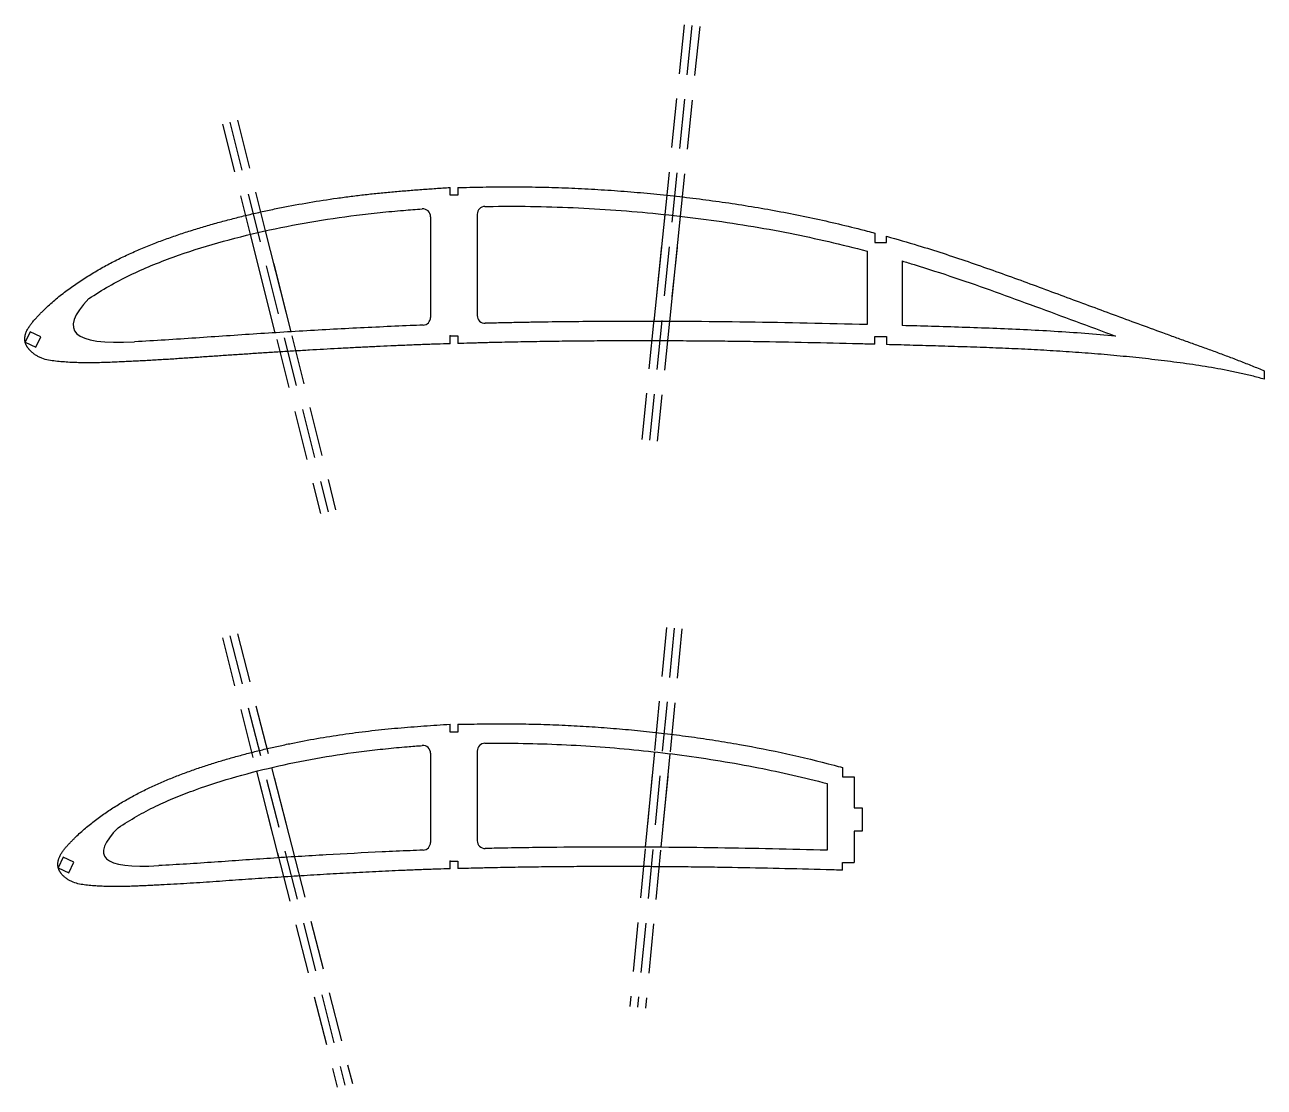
# Model space of a CAD drawing. Header units: millimetres. Extents: x -6564 to 404, y -3346 to 414.
# Drawn here: x -3735.5 to -3416.9, y -596.3 to -323.1 of the extents above; entities that cross this region are included whole.
import ezdxf

# ---------------------------------------------------------------- set-up
doc = ezdxf.new("R2010")
doc.units = ezdxf.units.MM
doc.linetypes.add('DASHED', pattern=[19.05, 12.7, -6.35])
doc.layers.add('10', color=7, linetype='Continuous')
doc.layers.add('111', color=140, linetype='DASHED')

msp = doc.modelspace()

# ---------------------------------------------------------------- linework, layer by layer
for p, q in [((-3626.1827, -366.945), (-3626.1827, -364.9566)), ((-3624.1827, -364.945), (-3624.1827, -366.945)), ((-3624.1827, -366.945), (-3626.1827, -366.945)), ((-3631.1827, -372.4569), (-3631.1827, -398.3497)), ((-3619.1827, -371.8285), (-3619.1827, -397.871)), ((-3570.9885, -371.8997), (-3573.8042, -399.3863)), ((-3567.0125, -372.3382), (-3569.7844, -399.3978)), ((-3677.5561, -377.0022), (-3671.1805, -402.2992)), ((-3673.6588, -376.0984), (-3667.1186, -402.0483)), ((-3517.0042, -376.6745), (-3517.0042, -379.0745)), ((-3517.0042, -379.0745), (-3514.0042, -379.0745)), ((-3514.0042, -379.0745), (-3514.0042, -377.4919)), ((-3519.0042, -381.3165), (-3519.0042, -400.2087)), ((-3510.0042, -383.8386), (-3510.0042, -400.4525)), ((-3626.1827, -405.1311), (-3626.1827, -403.1311)), ((-3626.1827, -403.1311), (-3624.1827, -403.1311)), ((-3624.1827, -403.1311), (-3624.1827, -405.0814)), ((-3517.0042, -405.2642), (-3517.0042, -403.2642)), ((-3517.0042, -403.2642), (-3514.0042, -403.2642)), ((-3514.0042, -403.2642), (-3514.0042, -405.3453)), ((-3626.1827, -504.9656), (-3626.1827, -502.9793)), ((-3624.1827, -502.9656), (-3624.1827, -504.9656)), ((-3624.1827, -504.9656), (-3626.1827, -504.9656)), ((-3631.1827, -510.4308), (-3631.1827, -533.3297)), ((-3619.1827, -509.86), (-3619.1827, -532.906)), ((-3573.6453, -510.0589), (-3576.0081, -534.5673)), ((-3569.6719, -510.5274), (-3571.9919, -534.5919)), ((-3675.9273, -515.0405), (-3670.238, -537.2987)), ((-3672.0416, -514.0904), (-3666.1759, -537.0388)), ((-3525.2848, -514.0764), (-3525.2848, -516.4764)), ((-3529.2848, -518.1858), (-3529.2848, -535.3683)), ((-3525.2848, -516.4764), (-3522.2848, -516.4764)), ((-3522.2848, -516.4764), (-3522.2848, -524.4764)), ((-3522.2848, -524.4764), (-3520.2848, -524.4764)), ((-3520.2848, -524.4764), (-3520.2848, -530.4764)), ((-3520.2848, -530.4764), (-3522.2848, -530.4764)), ((-3522.2848, -530.4764), (-3522.2848, -538.4841)), ((-3626.1827, -540.1311), (-3626.1827, -538.1311)), ((-3626.1827, -538.1311), (-3624.1827, -538.1311)), ((-3624.1827, -538.1311), (-3624.1827, -540.0852)), ((-3525.2848, -540.4841), (-3525.2848, -538.4841)), ((-3525.2848, -538.4841), (-3522.2848, -538.4841))]:
    msp.add_line(p, q)
at = {"color": 7, "linetype": 'Continuous', "lineweight": 25}
for p, q in [((-3718.9842, -393.5235), (-3718.9839, -393.5237)), ((-3734.0891, -402.0405), (-3735.357, -404.7594)), ((-3731.3702, -403.3083), (-3734.0891, -402.0405)), ((-3732.6381, -406.0272), (-3731.3702, -403.3083)), ((-3735.357, -404.7594), (-3732.6381, -406.0272)), ((-3707.2831, -404.6172), (-3707.2849, -404.6173)), ((-3416.9094, -412.0909), (-3416.9087, -414.2526)), ((-3711.4577, -529.5647), (-3711.4575, -529.5649)), ((-3725.6059, -537.1406), (-3726.8738, -539.8595)), ((-3722.887, -538.4085), (-3725.6059, -537.1406)), ((-3726.8738, -539.8595), (-3724.1548, -541.1274)), ((-3724.1548, -541.1274), (-3722.887, -538.4085)), ((-3701.0621, -539.3062), (-3701.0652, -539.3064))]:
    msp.add_line(p, q, dxfattribs=at)
for centre, start, end in [((-3633.1827, -372.4569), 0, 94.302179), ((-3617.1827, -371.8285), 91.004085, 180), ((-3617.1827, -397.871), 180, 271.568947), ((-3633.1827, -398.3497), 272.101356, 0), ((-3633.1827, -510.4308), 0, 94.285698), ((-3617.1827, -509.86), 90.79571, 180), ((-3633.1827, -533.3297), 272.065823, 0), ((-3617.1827, -532.906), 180, 271.335393)]:
    msp.add_arc(centre, 2, start, end)
for points, knots in [([(-3626.1827, -405.1311), (-3627.3138, -405.1594), (-3629.0522, -405.2131), (-3631.3976, -405.2911), (-3633.2196, -405.3557), (-3635.0411, -405.4258), (-3636.862, -405.5014), (-3638.6826, -405.5786), (-3641.1096, -405.6829), (-3644.1423, -405.8206), (-3647.7799, -405.9942), (-3651.416, -406.1763), (-3656.2622, -406.4306), (-3661.1054, -406.7003), (-3665.9458, -406.9869), (-3669.5748, -407.209), (-3673.2025, -407.4376), (-3676.829, -407.6736), (-3680.4543, -407.9149), (-3684.0786, -408.1599), (-3687.702, -408.4095), (-3691.3247, -408.6594), (-3694.9472, -408.9045), (-3698.5698, -409.1389), (-3702.1929, -409.3571), (-3705.2128, -409.5208), (-3707.629, -409.6425), (-3709.4413, -409.7297), (-3711.2536, -409.8133), (-3713.0661, -409.8924), (-3714.8789, -409.9599), (-3716.6922, -410.0107), (-3718.506, -410.0369), (-3720.32, -410.0334), (-3722.1334, -409.9926), (-3723.9456, -409.9158), (-3725.7553, -409.792), (-3727.5611, -409.6239), (-3729.3608, -409.3898), (-3730.8255, -408.9953), (-3731.9316, -408.502), (-3732.5857, -408.1225), (-3733.083, -407.7787), (-3733.5625, -407.4103), (-3734.0098, -407.0026), (-3734.3639, -406.6095), (-3734.5575, -406.3779), (-3734.6947, -406.1976), (-3734.8215, -406.0099), (-3734.9346, -405.8134), (-3735.0372, -405.6115), (-3735.1451, -405.4128), (-3735.2463, -405.2107), (-3735.3201, -404.9967), (-3735.3786, -404.7784), (-3735.4227, -404.5562), (-3735.4554, -404.3321), (-3735.4822, -404.031), (-3735.4859, -403.6525), (-3735.4405, -403.2767), (-3735.3837, -402.9802), (-3735.3291, -402.7603), (-3735.2641, -402.5432), (-3735.1658, -402.2575), (-3735.0222, -401.908), (-3734.8219, -401.5012), (-3734.5259, -400.974), (-3734.1081, -400.3436), (-3733.5579, -399.6228), (-3732.9711, -398.931), (-3732.3598, -398.2614), (-3731.7304, -397.6086), (-3731.0906, -396.966), (-3730.2292, -396.1177), (-3729.1276, -395.0829), (-3727.7679, -393.8825), (-3726.3682, -392.729), (-3724.9353, -391.6171), (-3722.9853, -390.1867), (-3720.4833, -388.4892), (-3717.3969, -386.5816), (-3714.2366, -384.7988), (-3711.0073, -383.1435), (-3707.7181, -381.6103), (-3704.378, -380.1907), (-3700.999, -378.8658), (-3697.5879, -377.6243), (-3694.1483, -376.4628), (-3690.685, -375.3724), (-3687.1999, -374.3515), (-3683.6973, -373.3905), (-3680.1788, -372.4868), (-3676.6455, -371.6395), (-3673.0985, -370.8478), (-3668.3523, -369.8659), (-3662.3912, -368.7702), (-3656.3978, -367.8472), (-3651.5878, -367.2031), (-3647.9732, -366.7675), (-3644.3522, -366.3786), (-3640.7262, -366.0266), (-3637.0938, -365.7339), (-3633.4589, -365.4574), (-3629.8224, -365.1854), (-3627.3961, -365.0262), (-3626.1827, -364.9566)], [0.472526886, 0.472526886, 0.472526886, 0.472526886, 0.480203193, 0.484328564, 0.488453936, 0.492579307, 0.496704679, 0.50083005, 0.504955422, 0.513206165, 0.521456908, 0.529707651, 0.537958394, 0.55445988, 0.562710623, 0.570961366, 0.579212108, 0.587462851, 0.595713594, 0.603964337, 0.61221508, 0.620465823, 0.628716566, 0.636967309, 0.645218052, 0.653468795, 0.657594167, 0.661719538, 0.66584491, 0.669970281, 0.674095653, 0.678221024, 0.682346396, 0.686471767, 0.690597139, 0.69472251, 0.698847882, 0.702973253, 0.707098625, 0.711223996, 0.713286682, 0.715349368, 0.71638071, 0.717412053, 0.719474739, 0.720506082, 0.721021753, 0.721537425, 0.722053096, 0.722568768, 0.723084439, 0.72360011, 0.724115782, 0.724631453, 0.725147125, 0.725662796, 0.726178468, 0.726694139, 0.727725482, 0.728756825, 0.729272496, 0.729788168, 0.730303839, 0.730819511, 0.731850853, 0.732882196, 0.733913539, 0.735976225, 0.738038911, 0.740101596, 0.742164282, 0.744226968, 0.746289654, 0.748352339, 0.752477711, 0.756603082, 0.760728454, 0.764853825, 0.768979197, 0.77722994, 0.785480683, 0.793731426, 0.801982169, 0.810232912, 0.818483655, 0.826734398, 0.834985141, 0.843235884, 0.851486627, 0.859737369, 0.867988112, 0.876238855, 0.884489598, 0.892740341, 0.900991084, 0.91749257, 0.933994056, 0.942244799, 0.950495542, 0.958746285, 0.966997028, 0.975247771, 0.983498514, 0.991749257, 1, 1, 1, 1]), ([(-3624.1827, -364.945), (-3623.7222, -364.9405), (-3622.1347, -364.9209), (-3619.4204, -364.8698), (-3616.0397, -364.8028), (-3612.6583, -364.7729), (-3609.2769, -364.7706), (-3604.7684, -364.8119), (-3600.2609, -364.9143), (-3595.7552, -365.076), (-3591.251, -365.2769), (-3585.6247, -365.6045), (-3578.8806, -366.1112), (-3572.1464, -366.7352), (-3565.4232, -367.4699), (-3558.7142, -368.3219), (-3552.021, -369.2928), (-3543.123, -370.7569), (-3532.0593, -372.9226), (-3522.6443, -375.1815), (-3517.6446, -376.5032), (-3517.0042, -376.6745)], [0.009241446, 0.009241446, 0.009241446, 0.009241446, 0.015625, 0.03125, 0.046875, 0.0625, 0.078125, 0.09375, 0.125, 0.140625, 0.15625, 0.1875, 0.21875, 0.25, 0.28125, 0.3125, 0.34375, 0.375, 0.4375, 0.5, 0.509189025, 0.509189025, 0.509189025, 0.509189025]), ([(-3718.9839, -393.5237), (-3717.2937, -392.3822), (-3715.5706, -391.316), (-3712.0686, -389.3115), (-3710.2884, -388.3758), (-3706.6753, -386.6255), (-3704.8422, -385.8112), (-3701.1347, -384.2771), (-3699.2612, -383.5554), (-3693.5922, -381.5009), (-3689.7468, -380.2824), (-3681.9571, -378.0721), (-3678.037, -377.0817), (-3670.1536, -375.3103), (-3666.1897, -374.53), (-3658.2211, -373.1623), (-3654.2136, -372.5751), (-3648.1934, -371.8265), (-3646.1845, -371.6003), (-3643.1684, -371.2891), (-3642.1626, -371.1895), (-3640.1499, -371.0029), (-3639.1428, -370.9169), (-3636.535, -370.7055), (-3634.9339, -370.583), (-3633.3327, -370.4626)], [0, 0, 0, 0, 0.0625, 0.0625, 0.125, 0.125, 0.1875, 0.1875, 0.25, 0.25, 0.375, 0.375, 0.5, 0.5, 0.625, 0.625, 0.75, 0.75, 0.8125, 0.8125, 0.84375, 0.84375, 0.875, 0.875, 0.924640544, 0.924640544, 0.924640544, 0.924640544]), ([(-3617.2177, -369.8288), (-3616.4998, -369.8162), (-3615.7819, -369.8051), (-3611.4073, -369.755), (-3607.7528, -369.768), (-3596.7964, -369.973), (-3589.5012, -370.3241), (-3578.5715, -371.1577), (-3574.9306, -371.4881), (-3567.6528, -372.2477), (-3564.0133, -372.6786), (-3553.1292, -374.1295), (-3545.9171, -375.3071), (-3532.1287, -378.0507), (-3525.5452, -379.5821), (-3519.0042, -381.3165)], [0.050233065, 0.050233065, 0.050233065, 0.050233065, 0.0625, 0.0625, 0.125, 0.125, 0.25, 0.25, 0.3125, 0.3125, 0.375, 0.375, 0.5, 0.5, 0.615706609, 0.615706609, 0.615706609, 0.615706609]), ([(-3514.0042, -377.4919), (-3511.2972, -378.2428), (-3506.4348, -379.657), (-3499.4554, -381.8574), (-3490.9021, -384.714), (-3482.4102, -387.7472), (-3473.9464, -390.8572), (-3467.6049, -393.2068), (-3461.2634, -395.5566), (-3454.9216, -397.9054), (-3448.5754, -400.2421), (-3443.2817, -402.1758), (-3439.043, -403.7119), (-3435.8607, -404.8551), (-3432.6797, -406.0019), (-3429.5016, -407.1566), (-3426.3328, -408.3367), (-3423.1734, -409.542), (-3420.0322, -410.794), (-3417.9436, -411.6425), (-3416.9094, -412.0909)], [0.523556792, 0.523556792, 0.523556792, 0.523556792, 0.5625, 0.59375, 0.625, 0.6875, 0.71875, 0.75, 0.78125, 0.8125, 0.84375, 0.875, 0.890625, 0.90625, 0.921875, 0.9375, 0.953125, 0.96875, 0.984375, 1, 1, 1, 1]), ([(-3510.0042, -383.8386), (-3508.9608, -384.1468), (-3507.9186, -384.4603), (-3503.3743, -385.851), (-3499.8909, -386.9793), (-3489.4849, -390.489), (-3482.6067, -392.9955), (-3468.87, -398.0638), (-3462.0094, -400.6199), (-3455.1407, -403.1528)], [0.668930523, 0.668930523, 0.668930523, 0.668930523, 0.6875, 0.6875, 0.75, 0.75, 0.875, 0.875, 1, 1, 1, 1]), ([(-3633.1093, -400.3483), (-3634.2161, -400.3889), (-3635.3228, -400.4321), (-3639.056, -400.5871), (-3641.6823, -400.7009), (-3649.56, -401.0674), (-3654.8103, -401.3387), (-3665.3083, -401.931), (-3670.5559, -402.2532), (-3678.4256, -402.7664), (-3681.0486, -402.9418), (-3686.2944, -403.2985), (-3688.917, -403.4812), (-3694.1626, -403.8398), (-3696.7856, -404.0154), (-3702.0331, -404.3396), (-3704.6577, -404.486), (-3707.2831, -404.6172)], [0.705584984, 0.705584984, 0.705584984, 0.705584984, 0.71875, 0.71875, 0.75, 0.75, 0.8125, 0.8125, 0.875, 0.875, 0.90625, 0.90625, 0.9375, 0.9375, 0.96875, 0.96875, 1, 1, 1, 1]), ([(-3519.0042, -400.2087), (-3529.2323, -399.9414), (-3539.4634, -399.7196), (-3560.2085, -399.4326), (-3570.7225, -399.3645), (-3586.4932, -399.3991), (-3591.75, -399.4343), (-3599.6351, -399.5279), (-3602.2634, -399.566), (-3606.2059, -399.6331), (-3607.5201, -399.657), (-3610.1484, -399.7093), (-3611.4626, -399.7385), (-3614.0908, -399.7963), (-3615.405, -399.8242), (-3616.8554, -399.8628), (-3616.9916, -399.8665), (-3617.1279, -399.8702)], [0.253369541, 0.253369541, 0.253369541, 0.253369541, 0.375, 0.375, 0.5, 0.5, 0.5625, 0.5625, 0.59375, 0.59375, 0.609375, 0.609375, 0.625, 0.625, 0.640625, 0.640625, 0.642245062, 0.642245062, 0.642245062, 0.642245062]), ([(-3455.1407, -403.1528), (-3460.3815, -402.6719), (-3465.6262, -402.2798), (-3476.122, -401.6429), (-3481.373, -401.3967), (-3491.8787, -400.9889), (-3497.1332, -400.825), (-3504.9268, -400.5963), (-3507.4655, -400.5235), (-3510.0042, -400.4525)], [0, 0, 0, 0, 0.0625, 0.0625, 0.125, 0.125, 0.1875, 0.1875, 0.217692623, 0.217692623, 0.217692623, 0.217692623]), ([(-3517.0042, -405.2642), (-3518.376, -405.2276), (-3524.1238, -405.077), (-3534.2482, -404.8375), (-3545.1879, -404.6389), (-3553.9375, -404.5216), (-3560.4982, -404.4544), (-3567.0569, -404.4077), (-3573.6134, -404.3843), (-3580.1671, -404.3826), (-3586.7177, -404.4052), (-3593.2648, -404.4536), (-3599.8077, -404.5295), (-3605.2564, -404.6163), (-3609.613, -404.6994), (-3612.879, -404.7726), (-3615.5997, -404.831), (-3617.7754, -404.891), (-3619.9504, -404.9557), (-3622.0859, -405.0253), (-3623.6778, -405.0683), (-3624.1827, -405.0814)], [0.226729474, 0.226729474, 0.226729474, 0.226729474, 0.235976225, 0.265473253, 0.294970281, 0.309718795, 0.324467309, 0.339215823, 0.353964337, 0.368712851, 0.383461366, 0.39820988, 0.412958394, 0.427706908, 0.435081165, 0.442455422, 0.449829679, 0.453516807, 0.457203936, 0.464578193, 0.468003371, 0.468003371, 0.468003371, 0.468003371]), ([(-3416.9087, -414.2526), (-3417.9482, -413.9347), (-3420.0569, -413.3994), (-3423.2303, -412.6407), (-3426.4274, -411.9781), (-3429.6388, -411.3852), (-3432.8629, -410.8567), (-3436.0956, -410.3778), (-3439.3347, -409.9359), (-3442.5787, -409.5228), (-3445.827, -409.1366), (-3450.1633, -408.6547), (-3455.5928, -408.1168), (-3462.1204, -407.5656), (-3468.6576, -407.0978), (-3475.2028, -406.7112), (-3481.754, -406.3914), (-3488.3097, -406.1264), (-3494.8686, -405.9014), (-3501.4297, -405.6999), (-3507.8084, -405.5172), (-3512.0002, -405.4001), (-3514.0042, -405.3453)], [0, 0, 0, 0, 0.007374257, 0.014748514, 0.022122771, 0.029497028, 0.036871285, 0.044245542, 0.051619799, 0.058994056, 0.066368313, 0.07374257, 0.088491084, 0.103239598, 0.117988112, 0.132736627, 0.147485141, 0.162233655, 0.176982169, 0.191730683, 0.206479197, 0.219988552, 0.219988552, 0.219988552, 0.219988552]), ([(-3626.1827, -540.1311), (-3627.2341, -540.1558), (-3628.8454, -540.1987), (-3631.0163, -540.262), (-3632.6961, -540.3165), (-3634.3754, -540.3801), (-3636.0541, -540.4525), (-3637.7326, -540.5254), (-3639.9704, -540.6223), (-3642.7669, -540.7523), (-3646.1216, -540.9151), (-3649.4753, -541.0854), (-3653.9454, -541.3238), (-3658.4136, -541.5763), (-3662.8798, -541.8447), (-3666.2285, -542.0524), (-3669.5764, -542.2663), (-3672.9233, -542.4868), (-3676.2695, -542.7124), (-3679.6149, -542.9418), (-3682.9597, -543.1751), (-3686.3042, -543.4086), (-3689.6486, -543.6379), (-3692.9933, -543.8574), (-3696.3387, -544.0618), (-3699.1273, -544.2151), (-3701.3585, -544.3294), (-3703.032, -544.4115), (-3704.7056, -544.4903), (-3706.3794, -544.5645), (-3708.0536, -544.6281), (-3709.7283, -544.6765), (-3711.4034, -544.7008), (-3713.0788, -544.6984), (-3714.7536, -544.6605), (-3716.4274, -544.5904), (-3718.0988, -544.475), (-3719.7668, -544.3207), (-3721.4283, -544.0983), (-3722.7783, -543.7229), (-3723.7946, -543.2562), (-3724.3958, -542.9007), (-3724.851, -542.5776), (-3725.2902, -542.233), (-3725.6982, -541.8509), (-3726.0195, -541.483), (-3726.1938, -541.2657), (-3726.3169, -541.0967), (-3726.4304, -540.9212), (-3726.5314, -540.738), (-3726.6224, -540.5498), (-3726.7162, -540.3636), (-3726.8017, -540.174), (-3726.8619, -539.9745), (-3726.9092, -539.7717), (-3726.9446, -539.5658), (-3726.9704, -539.3585), (-3726.9914, -539.0802), (-3726.9957, -538.7307), (-3726.9554, -538.3834), (-3726.9095, -538.1087), (-3726.863, -537.9048), (-3726.806, -537.7035), (-3726.7195, -537.4384), (-3726.5918, -537.1137), (-3726.4103, -536.7363), (-3726.142, -536.2466), (-3725.7599, -535.662), (-3725.2553, -534.9934), (-3724.716, -534.3522), (-3724.1533, -533.7319), (-3723.573, -533.128), (-3722.9832, -532.5333), (-3722.1886, -531.7487), (-3721.1726, -530.7913), (-3719.9186, -529.6805), (-3718.627, -528.6135), (-3717.305, -527.5846), (-3715.5056, -526.2612), (-3713.196, -524.6913), (-3710.3476, -522.9261), (-3707.4298, -521.2778), (-3704.4488, -519.7463), (-3701.4119, -518.3286), (-3698.3281, -517.016), (-3695.2088, -515.7899), (-3692.0594, -514.6425), (-3688.8842, -513.5679), (-3685.6869, -512.5598), (-3682.47, -511.6155), (-3679.2368, -510.7268), (-3675.9892, -509.891), (-3672.7282, -509.1073), (-3669.4547, -508.3753), (-3665.0749, -507.4671), (-3659.5744, -506.4541), (-3654.0453, -505.6001), (-3649.6085, -505.0043), (-3646.2746, -504.6016), (-3642.9353, -504.2413), (-3639.5916, -503.9162), (-3636.2426, -503.6438), (-3632.8916, -503.3872), (-3629.5386, -503.1482), (-3627.3013, -503.0257), (-3626.1827, -502.9793)], [0.472461476, 0.472461476, 0.472461476, 0.472461476, 0.480203193, 0.484328564, 0.488453936, 0.492579307, 0.496704679, 0.50083005, 0.504955422, 0.513206165, 0.521456908, 0.529707651, 0.537958394, 0.55445988, 0.562710623, 0.570961366, 0.579212108, 0.587462851, 0.595713594, 0.603964337, 0.61221508, 0.620465823, 0.628716566, 0.636967309, 0.645218052, 0.653468795, 0.657594167, 0.661719538, 0.66584491, 0.669970281, 0.674095653, 0.678221024, 0.682346396, 0.686471767, 0.690597139, 0.69472251, 0.698847882, 0.702973253, 0.707098625, 0.711223996, 0.713286682, 0.715349368, 0.71638071, 0.717412053, 0.719474739, 0.720506082, 0.721021753, 0.721537425, 0.722053096, 0.722568768, 0.723084439, 0.72360011, 0.724115782, 0.724631453, 0.725147125, 0.725662796, 0.726178468, 0.726694139, 0.727725482, 0.728756825, 0.729272496, 0.729788168, 0.730303839, 0.730819511, 0.731850853, 0.732882196, 0.733913539, 0.735976225, 0.738038911, 0.740101596, 0.742164282, 0.744226968, 0.746289654, 0.748352339, 0.752477711, 0.756603082, 0.760728454, 0.764853825, 0.768979197, 0.77722994, 0.785480683, 0.793731426, 0.801982169, 0.810232912, 0.818483655, 0.826734398, 0.834985141, 0.843235884, 0.851486627, 0.859737369, 0.867988112, 0.876238855, 0.884489598, 0.892740341, 0.900991084, 0.91749257, 0.933994056, 0.942244799, 0.950495542, 0.958746285, 0.966997028, 0.975247771, 0.983498514, 0.991749257, 1, 1, 1, 1]), ([(-3624.1827, -502.9656), (-3623.8119, -502.962), (-3622.4039, -502.946), (-3619.9587, -502.9058), (-3616.847, -502.8487), (-3613.7348, -502.8287), (-3610.6226, -502.8321), (-3606.4732, -502.8797), (-3602.3247, -502.9818), (-3598.1781, -503.1397), (-3594.0329, -503.333), (-3588.8552, -503.6451), (-3582.649, -504.124), (-3576.4521, -504.7108), (-3570.2657, -505.3997), (-3564.0923, -506.1961), (-3557.9338, -507.1016), (-3549.747, -508.4659), (-3539.568, -510.479), (-3530.7612, -512.6101), (-3526.0181, -513.8776), (-3525.2848, -514.0764)], [0.010040943, 0.010040943, 0.010040943, 0.010040943, 0.015625, 0.03125, 0.046875, 0.0625, 0.078125, 0.09375, 0.125, 0.140625, 0.15625, 0.1875, 0.21875, 0.25, 0.28125, 0.3125, 0.34375, 0.375, 0.4375, 0.5, 0.511443709, 0.511443709, 0.511443709, 0.511443709]), ([(-3711.4575, -529.5649), (-3709.9043, -528.5191), (-3708.3213, -527.5413), (-3705.103, -525.7046), (-3703.4671, -524.8471), (-3700.1467, -523.2432), (-3698.462, -522.4973), (-3695.0552, -521.0904), (-3693.3338, -520.4279), (-3688.1245, -518.5435), (-3684.5904, -517.4243), (-3677.4351, -515.3946), (-3673.835, -514.4849), (-3666.5942, -512.8573), (-3662.9532, -512.1401), (-3655.6338, -510.8823), (-3651.9528, -510.3415), (-3646.4237, -509.6525), (-3644.5786, -509.444), (-3641.8086, -509.1571), (-3640.8849, -509.0655), (-3639.0365, -508.8935), (-3638.1116, -508.8139), (-3635.9021, -508.6332), (-3634.6173, -508.5327), (-3633.3321, -508.4364)], [0, 0, 0, 0, 0.0625, 0.0625, 0.125, 0.125, 0.1875, 0.1875, 0.25, 0.25, 0.375, 0.375, 0.5, 0.5, 0.625, 0.625, 0.75, 0.75, 0.8125, 0.8125, 0.84375, 0.84375, 0.875, 0.875, 0.918381079, 0.918381079, 0.918381079, 0.918381079]), ([(-3617.2104, -507.8602), (-3616.8469, -507.8551), (-3616.4835, -507.8507), (-3612.804, -507.8143), (-3609.4904, -507.8311), (-3599.5574, -508.0286), (-3592.9453, -508.3521), (-3583.0412, -509.1114), (-3579.7423, -509.4112), (-3573.149, -510.0998), (-3569.8546, -510.4889), (-3563.2709, -511.3628), (-3559.9832, -511.8466), (-3553.4358, -512.9163), (-3550.1736, -513.5026), (-3541.0034, -515.3098), (-3535.1243, -516.6597), (-3529.2848, -518.1858)], [0.055650718, 0.055650718, 0.055650718, 0.055650718, 0.0625, 0.0625, 0.125, 0.125, 0.25, 0.25, 0.3125, 0.3125, 0.375, 0.375, 0.4375, 0.4375, 0.5, 0.5, 0.613851402, 0.613851402, 0.613851402, 0.613851402]), ([(-3529.2848, -535.3683), (-3538.631, -535.1104), (-3547.9799, -534.8971), (-3566.922, -534.612), (-3576.514, -534.5375), (-3590.9016, -534.5512), (-3595.6973, -534.5774), (-3602.8909, -534.6542), (-3605.2887, -534.6858), (-3610.0843, -534.7612), (-3612.4821, -534.8075), (-3615.6319, -534.8715), (-3616.384, -534.8879), (-3617.136, -534.9054)], [0.253159587, 0.253159587, 0.253159587, 0.253159587, 0.375, 0.375, 0.5, 0.5, 0.5625, 0.5625, 0.59375, 0.59375, 0.625, 0.625, 0.634801777, 0.634801777, 0.634801777, 0.634801777]), ([(-3633.1106, -535.3284), (-3634.2253, -535.3686), (-3635.3397, -535.4157), (-3637.6515, -535.5158), (-3638.849, -535.5671), (-3641.2439, -535.6745), (-3642.4412, -535.7307), (-3648.4272, -536.0175), (-3653.2148, -536.2701), (-3662.7874, -536.8217), (-3667.5723, -537.121), (-3674.7483, -537.5962), (-3677.1401, -537.7586), (-3681.9233, -538.0887), (-3684.3148, -538.2572), (-3689.098, -538.5881), (-3691.4898, -538.7501), (-3696.2747, -539.0494), (-3698.668, -539.1844), (-3701.0621, -539.3062)], [0.704210872, 0.704210872, 0.704210872, 0.704210872, 0.71875, 0.71875, 0.734375, 0.734375, 0.75, 0.75, 0.8125, 0.8125, 0.875, 0.875, 0.90625, 0.90625, 0.9375, 0.9375, 0.96875, 0.96875, 1, 1, 1, 1]), ([(-3525.2848, -540.4841), (-3526.7009, -540.4433), (-3532.1401, -540.2896), (-3541.6032, -540.0471), (-3551.6618, -539.8444), (-3559.7077, -539.7204), (-3565.7413, -539.6463), (-3571.7739, -539.591), (-3577.8052, -539.5574), (-3583.835, -539.5435), (-3589.8629, -539.552), (-3595.8888, -539.5839), (-3601.9123, -539.6417), (-3606.9296, -539.7111), (-3610.9419, -539.7793), (-3613.9503, -539.8398), (-3616.4568, -539.89), (-3618.4613, -539.9403), (-3620.4655, -539.9911), (-3622.3724, -540.0427), (-3623.7785, -540.0759), (-3624.1827, -540.0852)], [0.22559376, 0.22559376, 0.22559376, 0.22559376, 0.235976225, 0.265473253, 0.294970281, 0.309718795, 0.324467309, 0.339215823, 0.353964337, 0.368712851, 0.383461366, 0.39820988, 0.412958394, 0.427706908, 0.435081165, 0.442455422, 0.449829679, 0.453516807, 0.457203936, 0.464578193, 0.467553559, 0.467553559, 0.467553559, 0.467553559])]:
    msp.add_open_spline(points, degree=3, knots=knots, dxfattribs=at)
for points in [[(-3718.9842, -393.5235), (-3727.0402, -401.852), (-3723.1404, -405.5499), (-3707.2848, -404.6173)], [(-3711.4577, -529.5647), (-3718.9238, -536.9751), (-3715.4596, -540.2223), (-3701.0652, -539.3064)]]:
    msp.add_open_spline(points, degree=3, dxfattribs=at)
at = {"layer": '10'}
for p in [(-3626.1827, -403.1311), (-3626.1827, -538.1311)]:
    msp.add_point(p, dxfattribs=at)
at = {"layer": '111'}
for p, q in [((-3565.9914, -323.1172), (-3576.9125, -429.7298)), ((-3564.0018, -323.321), (-3574.9229, -429.9336)), ((-3562.0122, -323.5248), (-3572.9333, -430.1374)), ((-3684.703, -348.645), (-3659.4602, -448.8023)), ((-3682.7637, -348.1563), (-3657.5208, -448.3135)), ((-3680.8243, -347.6675), (-3655.5815, -447.8247)), ((-3684.6956, -480.7363), (-3655.1614, -596.283)), ((-3682.7579, -480.241), (-3653.2237, -595.7877)), ((-3680.8202, -479.7457), (-3651.286, -595.2924)), ((-3570.5614, -478.0721), (-3579.9588, -575.5465)), ((-3568.5707, -478.264), (-3577.9681, -575.7384)), ((-3566.5799, -478.456), (-3575.9773, -575.9304))]:
    msp.add_line(p, q, dxfattribs=at)

doc.saveas('drawing.dxf')
